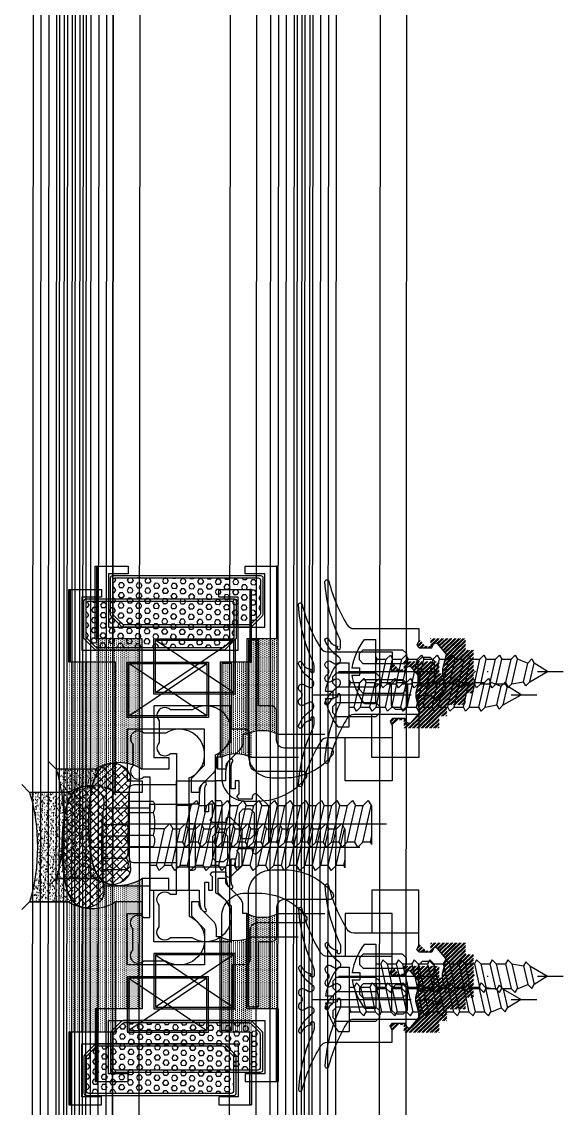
# Model space of a CAD drawing. Header units: inches. Extents: x 4821 to 127877, y 58012 to 433683.
# Drawn here: x 34402.5 to 34471.8, y 152521.7 to 152660.9 of the extents above; entities that cross this region are included whole.
import ezdxf

# ---------------------------------------------------------------- set-up
doc = ezdxf.new("R2010")
doc.units = ezdxf.units.IN
doc.header["$MEASUREMENT"] = 0
for name, pattern in [('$1$Center', [29.999999, 12, -6, 6, -6]), ('$1$DASHDOT', [25.4, 12.7, -6.35, 0, -6.35]), ('$1$DASHED', [19.05, 12.7, -6.35])]:
    doc.linetypes.add(name, pattern=pattern)
for name, color, linetype in [('$1$ACC', 2, 'Continuous'), ('A-FURN-FIXD', 10, 'Continuous'), ('A-WAL-CMU', 7, 'Continuous')]:
    doc.layers.add(name, color=color, linetype=linetype)
pattern_1 = [(179.01620899, (635274.22434, -1342711.42057), (-0.011151949, -0.6494233088), [0.375, -0.75]), (299.01620899, (635274.22434, -1342711.42057), (0.56799305774, 0.3150537833), [0.375, -0.75]), (239.01620899, (635273.8494, -1342711.4141), (0.55684110875, -0.3343695255), [0.375, -0.75])]
pattern_2 = [(224.016208986, (621120.72464, -1349908.9389), (0.2605731915, -0.26967871972), []), (224.016208986, (621120.5479, -1349908.93585), (0.2605731915, -0.26967871972), [])]

# ---------------------------------------------------------------- blocks, each defined once
blk = doc.blocks.new('$1$butile2')
h = blk.add_hatch(color=11)
h.dxf.hatch_style = 1
h.paths.add_polyline_path([(9.3, 0.2), (0, 0.2), (0, 0), (9.3, 0)])
at = {"color": 11}
blk.add_lwpolyline([(9.3, 0.2), (0, 0.2), (0, 0), (9.3, 0)], close=True, dxfattribs=at)
blk = doc.blocks.new('$1$joint silicone 2')
h = blk.add_hatch()
h.set_pattern_fill('AR-SAND', color=11, scale=0.3)
h.set_pattern_definition([(37.5, (18049.9647, 8866.313), (-0.018898007, 0.578047131), [0, -0.456, 0, -0.51, 0, -0.4875]), (7.5, (18049.9647, 8866.313), (0.530933012, 0.84664382), [0, -0.246, 0, -0.411, 0, -0.1575]), (327.5, (18049.5957, 8866.313), (0.934242559, 0.001697716), [0, -0.15, 0, -0.54, 0, -0.705]), (317.5, (18049.5957, 8866.313), (0.90183798, 0.26330267), [0, -0.075, 0, -0.354, 0, -0.405])])
edge = h.paths.add_edge_path()
edge.add_line((-6.23, 1.18), (-6.21, 1.17))
edge.add_line((-6.21, 1.17), (-5.75, 0.91))
edge.add_line((-5.75, 0.91), (-5.19, 0.68))
edge.add_line((-5.19, 0.68), (-4.55, 0.49))
edge.add_line((-4.55, 0.49), (-3.83, 0.33))
edge.add_line((-3.83, 0.33), (-3.05, 0.21))
edge.add_line((-3.05, 0.21), (-2.21, 0.11))
edge.add_line((-2.21, 0.11), (-1.35, 0.05))
edge.add_line((-1.35, 0.05), (-0.45, 0.01))
edge.add_line((-0.45, 0.01), (0.45, -0.01))
edge.add_line((0.45, -0.01), (1.36, 0.01))
edge.add_line((1.36, 0.01), (2.25, 0.05))
edge.add_line((2.25, 0.05), (3.12, 0.11))
edge.add_line((3.12, 0.11), (3.95, 0.21))
edge.add_line((3.95, 0.21), (4.73, 0.33))
edge.add_line((4.73, 0.33), (5.45, 0.49))
edge.add_line((5.45, 0.49), (6.1, 0.68))
edge.add_line((6.1, 0.68), (6.66, 0.91))
edge.add_line((6.66, 0.91), (7.12, 1.17))
edge.add_line((7.12, 1.17), (7.13, 1.18))
edge.add_line((7.13, 1.18), (7.45, 0.83))
edge.add_line((7.45, 0.83), (7.45, -4.17))
edge.add_arc((0.45, -28.17), 25, 73.7398, 106.2602)
edge.add_line((-6.55, -4.17), (-6.55, 0.83))
edge.add_line((-6.55, 0.83), (-6.23, 1.18))
at = {"color": 11}
blk.add_lwpolyline([(-6.23, 1.18), (-6.21, 1.17), (-5.75, 0.91), (-5.19, 0.68), (-4.55, 0.49), (-3.83, 0.33), (-3.05, 0.21), (-2.21, 0.11), (-1.35, 0.05), (-0.45, 0.01), (0.45, -0.01), (1.36, 0.01), (2.25, 0.05), (3.12, 0.11), (3.95, 0.21), (4.73, 0.33), (5.45, 0.49), (6.1, 0.68), (6.66, 0.91), (7.12, 1.17), (7.13, 1.18), (7.45, 0.83), (7.45, -4.17, 0.142857), (-6.55, -4.17), (-6.55, 0.83)], format="xyb", close=True, dxfattribs=at)
blk = doc.blocks.new('$1$inner silicone')
h = blk.add_hatch()
h.set_pattern_fill('DOTS', scale=4)
h.paths.add_polyline_path([(12.2, 0), (12.2, -0.2), (12.2, -4), (0, -4, 0.23607), (0, 0)])
at = {"color": 7}
blk.add_line((12.2, -0.2), (12.2, 0), dxfattribs=at)
blk.add_arc((-4, -2), 4.47, 333.4347, 26.5653, dxfattribs=at)
blk = doc.blocks.new('$1$outer silicone')
h = blk.add_hatch()
h.set_pattern_fill('DOTS', scale=4)
h.paths.add_polyline_path([(16.7, 0), (16.7, -5.8), (16.7, -6), (0, -6, 0.293351), (0, 0)])
at = {"color": 7}
blk.add_line((16.7, -5.8), (16.7, -6), dxfattribs=at)
blk.add_arc((-4.67, -3), 5.55, 327.3018, 32.6982, dxfattribs=at)
blk = doc.blocks.new('$1$GTSY500112')
at = {"layer": 'A-FURN-FIXD'}
blk.add_lwpolyline([(5.93, -11.75, 0.57735), (5.07, -11.75, -1), (4.2, -11.25), (4.49, -10.75, 0.965781), (3.64, -10.22, -0.138673), (1.56, -11.98, -1.037842), (1.37, -11.52, 0.283592), (2.23, -10.43, -0.584426), (2.31, -10.4, 1.39494), (2.44, -10), (1.75, -10, 0.111575), (1.32, -10.1, -0.09543), (-6.01, -12, -0.91232), (-6.08, -11.51, 0.076551), (-0.47, -9.14, 0.260148), (0, -8.29), (0, 0), (1.56, 0), (2.11, -0.24), (2.45, 0.05), (2.45, 1.67), (1.96, 1.89), (1.81, 2.1), (1.92, 2.38), (3.29, 3.53), (5.21, 3.03), (5.79, 3.03), (7.71, 3.53), (9.08, 2.38), (9.19, 2.1), (9.03, 1.89), (8.55, 1.67), (8.55, 0.05), (8.88, -0.24), (9.44, 0), (11, 0), (11, -8.29, 0.260148), (11.47, -9.14, 0.076551), (17.08, -11.51, -0.91232), (17, -12, -0.09543), (9.68, -10.1, 0.111575), (9.25, -10), (8.55, -10, 1.39494), (8.69, -10.4, -0.584426), (8.77, -10.43, 0.283592), (9.62, -11.52, -1.037842), (9.43, -11.98, -0.138673), (7.36, -10.22, 0.965781), (6.51, -10.75), (6.8, -11.25, -1)], format="xyb", close=True, dxfattribs=at)
for points in [[(4.13, -0.07), (3.64, 0.42), (3.64, 1.47), (4.13, 1.96), (6.87, 1.96), (7.36, 1.47), (7.36, 0.42), (6.87, -0.07)], [(4.01, -1.58), (4.5, -2.07), (4.5, -7.11), (4.01, -7.6), (3.19, -7.6), (2.7, -7.11), (2.7, -2.07), (3.19, -1.58)], [(7.81, -7.6), (6.99, -7.6), (6.5, -7.11), (6.5, -2.07), (6.99, -1.58), (7.81, -1.58), (8.3, -2.07), (8.3, -7.11)]]:
    blk.add_lwpolyline(points, close=True, dxfattribs=at)
blk = doc.blocks.new('$1$GTSY500502')
at = {"color": 151}
blk.add_lwpolyline([(-1.78, 2.38, -0.668179), (-2.07, 1.7), (-2.35, 1.7), (-2.35, 0), (-2.01, -0.29), (-1.68, 0), (0, 0), (0, -0.49), (-1, -0.49), (-1, -0.99), (1.91, -0.99, 0.15392), (2.48, -0.81, -0.807191), (2.77, -1.07, -0.191853), (2.18, -1.52, -0.072848), (0.68, -1.72), (0, -1.72), (0, -3), (-2.5, -3), (-2.5, -2.5, 0.414214), (-2.8, -2.2), (-8.2, -2.2, 0.414214), (-8.5, -2.5), (-8.5, -3), (-11, -3), (-11, -1.72), (-11.68, -1.72, -0.072848), (-13.18, -1.52, -0.191853), (-13.77, -1.07, -0.807191), (-13.48, -0.81, 0.15392), (-12.91, -0.99), (-10, -0.99), (-10, -0.49), (-11, -0.49), (-11, 0), (-9.32, 0), (-8.99, -0.29), (-8.65, 0), (-8.65, 1.7), (-8.93, 1.7, -0.668179), (-9.22, 2.38), (-7.8, 3.8), (-3.2, 3.8)], format="xyb", close=True, dxfattribs=at)
blk.add_lwpolyline([(-3.64, 0.49), (-4.13, 0), (-6.87, 0), (-7.36, 0.49), (-7.36, 1.47), (-6.87, 1.96), (-4.13, 1.96), (-3.64, 1.47)], close=True, dxfattribs=at)
blk = doc.blocks.new('$1$M6x25')
at = {"color": 71}
for p, q in [((-6, 4.5), (-6, -4.5)), ((0, 5), (-5.5, 5)), ((0, 5), (0, -5)), ((1.19, 3), (0.82, 2.34)), ((1.85, 2.34), (1.19, 3)), ((3.19, 3), (2.82, 2.34)), ((3.85, 2.34), (3.19, 3)), ((5.19, 3), (4.82, 2.34)), ((5.85, 2.34), (5.19, 3)), ((7.19, 3), (6.82, 2.34)), ((7.85, 2.34), (7.19, 3)), ((9.19, 3), (8.82, 2.34)), ((9.85, 2.34), (9.19, 3)), ((11.19, 3), (10.82, 2.34)), ((11.85, 2.34), (11.19, 3)), ((13.19, 3), (12.82, 2.34)), ((13.85, 2.34), (13.19, 3)), ((15.19, 3), (14.82, 2.34)), ((15.85, 2.34), (15.19, 3)), ((17.19, 3), (16.82, 2.34)), ((17.85, 2.34), (17.19, 3)), ((19.19, 3), (18.82, 2.34)), ((19.85, 2.34), (19.19, 3)), ((21.19, 3), (20.82, 2.34)), ((21.85, 2.34), (21.19, 3)), ((23.19, 3), (22.82, 2.34)), ((23.85, 2.34), (23.19, 3)), ((0.82, 2.34), (0, 2.34)), ((0.82, 2.34), (1.88, -2.34)), ((1.85, 2.34), (2.91, -2.34)), ((2.82, 2.34), (1.85, 2.34)), ((2.82, 2.34), (3.88, -2.34)), ((3.85, 2.34), (4.91, -2.34)), ((4.82, 2.34), (3.85, 2.34)), ((4.82, 2.34), (5.88, -2.34)), ((5.85, 2.34), (6.91, -2.34)), ((6.82, 2.34), (5.85, 2.34)), ((6.82, 2.34), (7.88, -2.34)), ((7.85, 2.34), (8.91, -2.34)), ((8.82, 2.34), (7.85, 2.34)), ((8.82, 2.34), (9.88, -2.34)), ((9.85, 2.34), (10.91, -2.34)), ((10.82, 2.34), (9.85, 2.34)), ((10.82, 2.34), (11.88, -2.34)), ((11.85, 2.34), (12.91, -2.34)), ((12.82, 2.34), (11.85, 2.34)), ((12.82, 2.34), (13.88, -2.34)), ((13.85, 2.34), (14.91, -2.34)), ((14.82, 2.34), (13.85, 2.34)), ((14.82, 2.34), (15.88, -2.34)), ((15.85, 2.34), (16.91, -2.34)), ((16.82, 2.34), (15.85, 2.34)), ((16.82, 2.34), (17.88, -2.34)), ((17.85, 2.34), (18.91, -2.34)), ((18.82, 2.34), (17.85, 2.34)), ((18.82, 2.34), (19.88, -2.34)), ((19.85, 2.34), (20.91, -2.34)), ((20.82, 2.34), (19.85, 2.34)), ((20.82, 2.34), (21.88, -2.34)), ((21.85, 2.34), (22.91, -2.34)), ((22.82, 2.34), (21.85, 2.34)), ((22.82, 2.34), (23.88, -2.34)), ((23.85, 2.34), (24.91, -2.34)), ((24.82, 2.34), (23.85, 2.34)), ((25, 2.66), (24.82, 2.34)), ((24.82, 2.34), (25, 1.56)), ((25, 2.66), (25, -2.34)), ((1.88, -2.34), (0, -2.34)), ((1.88, -2.34), (2.54, -3)), ((2.54, -3), (2.91, -2.34)), ((2.91, -2.34), (3.88, -2.34)), ((3.88, -2.34), (4.54, -3)), ((4.54, -3), (4.91, -2.34)), ((4.91, -2.34), (5.88, -2.34)), ((5.88, -2.34), (6.54, -3)), ((6.54, -3), (6.91, -2.34)), ((6.91, -2.34), (7.88, -2.34)), ((7.88, -2.34), (8.54, -3)), ((8.54, -3), (8.91, -2.34)), ((8.91, -2.34), (9.88, -2.34)), ((9.88, -2.34), (10.54, -3)), ((10.54, -3), (10.91, -2.34)), ((10.91, -2.34), (11.88, -2.34)), ((11.88, -2.34), (12.54, -3)), ((12.54, -3), (12.91, -2.34)), ((12.91, -2.34), (13.88, -2.34)), ((13.88, -2.34), (14.54, -3)), ((14.54, -3), (14.91, -2.34)), ((14.91, -2.34), (15.88, -2.34)), ((15.88, -2.34), (16.54, -3)), ((16.54, -3), (16.91, -2.34)), ((16.91, -2.34), (17.88, -2.34)), ((17.88, -2.34), (18.54, -3)), ((18.54, -3), (18.91, -2.34)), ((18.91, -2.34), (19.88, -2.34)), ((19.88, -2.34), (20.54, -3)), ((20.54, -3), (20.91, -2.34)), ((20.91, -2.34), (21.88, -2.34)), ((21.88, -2.34), (22.54, -3)), ((22.54, -3), (22.91, -2.34)), ((22.91, -2.34), (23.88, -2.34)), ((23.88, -2.34), (24.54, -3)), ((24.54, -3), (24.91, -2.34)), ((24.91, -2.34), (25, -2.34)), ((0, -5), (-5.5, -5))]:
    blk.add_line(p, q, dxfattribs=at)
at = {"color": 71, "linetype": '$1$DASHED', "ltscale": 100}
for p, q in [((-6, 2.89), (-3, 2.89)), ((-6, 1.44), (-3, 1.44)), ((-6, -1.44), (-3, -1.44)), ((-6, -2.89), (-3, -2.89))]:
    blk.add_line(p, q, dxfattribs=at)
at = {"color": 2, "linetype": '$1$Center', "ltscale": 10}
blk.add_line((-7.77, 0), (26.88, 0), dxfattribs=at)
at = {"color": 71}
for centre, start, end in [((-5.5, 4.5), 90, 180), ((-5.5, -4.5), 180, 270)]:
    blk.add_arc(centre, 0.5, start, end, dxfattribs=at)
at = {"color": 71, "linetype": '$1$DASHED', "ltscale": 100}
for centre, radius, start, end in [((-4.2, 2.17), 1.4, 329.0209, 30.9791), ((-8.11, 0), 5.31, 344.2222, 15.7778), ((-4.2, -2.17), 1.4, 329.0209, 30.9791)]:
    blk.add_arc(centre, radius, start, end, dxfattribs=at)
blk = doc.blocks.new('$1$RHS4.2x22')
at = {"layer": 'A-FURN-FIXD'}
for p, q in [((1.42, 4.1), (0, 4.1)), ((0, -4.1), (0, 4.1)), ((-19.98, 1.61), (-20.26, 1.09)), ((-19.45, 1.09), (-19.98, 1.61)), ((-18.23, 1.58), (-19.45, 1.09)), ((-17.85, 2.1), (-18.13, 1.58)), ((-17.42, -1.58), (-18.13, 1.58)), ((-17.33, 1.58), (-17.85, 2.1)), ((-16.14, 1.58), (-17.33, 1.58)), ((-16.61, -1.58), (-17.33, 1.58)), ((-15.85, 2.1), (-16.14, 1.58)), ((-15.42, -1.58), (-16.14, 1.58)), ((-15.33, 1.58), (-15.85, 2.1)), ((-14.61, -1.58), (-15.33, 1.58)), ((-14.14, 1.58), (-15.33, 1.58)), ((-13.85, 2.1), (-14.14, 1.58)), ((-13.43, -1.58), (-14.14, 1.58)), ((-13.33, 1.58), (-13.85, 2.1)), ((-12.62, -1.58), (-13.33, 1.58)), ((-12.14, 1.58), (-13.33, 1.58)), ((-11.86, 2.1), (-12.14, 1.58)), ((-11.43, -1.58), (-12.14, 1.58)), ((-11.33, 1.58), (-11.86, 2.1)), ((-10.62, -1.58), (-11.33, 1.58)), ((-10.15, 1.58), (-11.33, 1.58)), ((-9.86, 2.1), (-10.15, 1.58)), ((-9.43, -1.58), (-10.15, 1.58)), ((-9.86, 2.1), (-9.34, 1.58)), ((-8.62, -1.58), (-9.34, 1.58)), ((-8.15, 1.58), (-9.34, 1.58)), ((-7.86, 2.1), (-8.15, 1.58)), ((-7.43, -1.58), (-8.15, 1.58)), ((-7.34, 1.58), (-7.86, 2.1)), ((-6.63, -1.58), (-7.34, 1.58)), ((-6.15, 1.58), (-7.34, 1.58)), ((-5.86, 2.1), (-6.15, 1.58)), ((-5.44, -1.58), (-6.15, 1.58)), ((-5.34, 1.58), (-5.86, 2.1)), ((-4.63, -1.58), (-5.34, 1.58)), ((-4.15, 1.58), (-5.34, 1.58)), ((-3.87, 2.1), (-4.15, 1.58)), ((-3.44, -1.58), (-4.15, 1.58)), ((-3.44, -1.58), (-4.15, 1.58)), ((-3.34, 1.58), (-3.87, 2.1)), ((-2.63, -1.58), (-3.34, 1.58)), ((-2.16, 1.58), (-3.34, 1.58)), ((-1.87, 2.1), (-2.16, 1.58)), ((-1.44, -1.58), (-2.16, 1.58)), ((-1.35, 1.58), (-1.87, 2.1)), ((-0.63, -1.58), (-1.35, 1.58)), ((-0.16, 1.58), (-1.35, 1.58)), ((0, 1.87), (-0.16, 1.58)), ((0, 0.87), (-0.16, 1.58)), ((-22, 0), (-20.26, 1.09)), ((-19.72, -1.3), (-22, 0)), ((-19.72, -1.3), (-20.26, 1.09)), ((-18.91, -1.3), (-19.45, 1.09)), ((3.05, 0.46), (2.04, 0.46)), ((2.04, -0.46), (2.04, 0.46)), ((-19.72, -1.3), (-19.2, -1.82)), ((-19.2, -1.82), (-18.91, -1.3)), ((-17.42, -1.58), (-18.91, -1.3)), ((3.05, -0.46), (2.04, -0.46)), ((-17.42, -1.58), (-16.9, -2.1)), ((-16.9, -2.1), (-16.61, -1.58)), ((-15.42, -1.58), (-16.61, -1.58)), ((-15.42, -1.58), (-14.9, -2.1)), ((-14.9, -2.1), (-14.61, -1.58)), ((-13.43, -1.58), (-14.61, -1.58)), ((-13.43, -1.58), (-12.9, -2.1)), ((-12.9, -2.1), (-12.62, -1.58)), ((-11.43, -1.58), (-12.62, -1.58)), ((-11.43, -1.58), (-10.91, -2.1)), ((-10.91, -2.1), (-10.62, -1.58)), ((-9.43, -1.58), (-10.62, -1.58)), ((-9.43, -1.58), (-8.91, -2.1)), ((-8.91, -2.1), (-8.62, -1.58)), ((-7.43, -1.58), (-8.62, -1.58)), ((-7.43, -1.58), (-6.91, -2.1)), ((-6.91, -2.1), (-6.63, -1.58)), ((-5.44, -1.58), (-6.63, -1.58)), ((-5.44, -1.58), (-4.91, -2.1)), ((-4.91, -2.1), (-4.63, -1.58)), ((-3.44, -1.58), (-4.63, -1.58)), ((-3.44, -1.58), (-2.92, -2.1)), ((-2.92, -2.1), (-2.63, -1.58)), ((-1.44, -1.58), (-2.63, -1.58)), ((-1.44, -1.58), (-0.92, -2.1)), ((-0.92, -2.1), (-0.63, -1.58)), ((0, -1.58), (-0.63, -1.58)), ((1.42, -4.1), (0, -4.1))]:
    blk.add_line(p, q, dxfattribs=at)
at = {"layer": 'A-FURN-FIXD', "linetype": '$1$DASHDOT'}
blk.add_line((4.78, 0), (-24, 0), dxfattribs=at)
at = {"layer": 'A-FURN-FIXD'}
for centre, start, end in [((-5.01, -0.91), 9.6294, 37.9057), ((-5.01, 0.91), 322.0943, 350.3706)]:
    blk.add_arc(centre, 8.15, start, end, dxfattribs=at)
blk = doc.blocks.new('FIRST SLAB EDGE')
at = {"extrusion": (-5.69003e-07, 1.56101e-06, 1)}
h = blk.add_hatch(dxfattribs=at)
h.set_pattern_fill('HEX', color=140, scale=3, angle=179.0162)
h.set_pattern_definition(pattern_1)
edge = h.paths.add_edge_path()
edge.add_line((1142609.99, -1724809.71), (1142609.99, -1724813.96))
edge.add_arc((1142609.69, -1724813.96), 0.3, 1394.9998, 1439.9998, ccw=False)
edge.add_line((1142609.9, -1724814.17), (1142608.75, -1724815.32))
edge.add_arc((1142608.54, -1724815.11), 0.3, 1349.9998, 1394.9998, ccw=False)
edge.add_line((1142608.54, -1724815.41), (1142592.54, -1724815.41))
edge.add_arc((1142592.54, -1724815.11), 0.3, 1304.9998, 1349.9998, ccw=False)
edge.add_line((1142592.32, -1724815.32), (1142591.18, -1724814.17))
edge.add_arc((1142591.39, -1724813.96), 0.3, 1259.9998, 1304.9998, ccw=False)
edge.add_line((1142591.09, -1724813.96), (1142591.09, -1724809.71))
edge.add_arc((1142591.39, -1724809.71), 0.3, 1169.9998, 1259.9998, ccw=False)
edge.add_line((1142591.39, -1724809.41), (1142609.69, -1724809.41))
edge.add_arc((1142609.69, -1724809.71), 0.3, 1439.9998, 1529.9998, ccw=False)
h = blk.add_hatch(dxfattribs=at)
h.set_pattern_fill('ANSI32', angle=179.0162)
h.set_pattern_definition(pattern_2)
h.paths.add_polyline_path([(1142636.24, -1724825.66), (1142636.24, -1724824.16), (1142637.24, -1724824.16), (1142637.24, -1724821.71), (1142637.54, -1724821.41), (1142637.24, -1724821.11), (1142637.24, -1724818.66), (1142636.24, -1724818.66), (1142636.24, -1724817.16), (1142631.74, -1724817.16), (1142631.74, -1724818.16), (1142631.14, -1724818.16), (1142630.24, -1724817.26), (1142630.24, -1724817.47), (1142630, -1724818.02), (1142630.29, -1724818.36), (1142631.91, -1724818.36), (1142632.12, -1724817.87), (1142632.33, -1724817.72), (1142632.61, -1724817.82), (1142633.77, -1724819.19), (1142633.27, -1724821.12), (1142633.27, -1724821.69), (1142633.77, -1724823.62), (1142632.61, -1724824.99), (1142632.33, -1724825.09), (1142632.12, -1724824.94), (1142631.91, -1724824.46), (1142630.29, -1724824.46), (1142630, -1724824.79), (1142630.24, -1724825.34), (1142630.24, -1724825.56), (1142631.14, -1724824.66), (1142631.74, -1724824.66), (1142631.74, -1724825.66)])
at = {"ltscale": 0.5, "extrusion": (-5.69003e-07, 1.56101e-06, 1)}
h = blk.add_hatch(dxfattribs=at)
h.set_pattern_fill('ANSI38', color=21, scale=5, angle=179.0162, style=0)
h.set_pattern_definition([(224.01620899, (628664.9975, -1357195.09656), (0.4342886525, -0.44946453287), []), (314.01620899, (628664.9975, -1357195.09656), (1.3180418379, -0.4646404132), [1.5625, -0.9375])])
h.paths.add_polyline_path([(1142588.92, -1724847.11), (1142589.18, -1724847.58), (1142589.47, -1724847.95), (1142589.79, -1724848.23), (1142590.12, -1724848.44), (1142590.46, -1724848.57), (1142590.8, -1724848.64), (1142591.14, -1724848.66), (1142591.47, -1724848.62), (1142591.79, -1724848.53), (1142592.09, -1724848.41), (1142592.36, -1724848.26), (1142592.61, -1724848.09), (1142592.83, -1724847.89), (1142593.02, -1724847.68), (1142593.17, -1724847.46), (1142593.28, -1724847.24), (1142593.35, -1724847.02), (1142593.39, -1724846.8), (1142593.39, -1724846.57), (1142593.37, -1724846.33), (1142593.34, -1724846.06), (1142593.3, -1724845.77), (1142593.25, -1724845.44), (1142593.2, -1724845.07), (1142593.17, -1724844.65), (1142593.14, -1724844.2), (1142593.12, -1724843.7), (1142593.11, -1724843.18), (1142593.1, -1724842.63), (1142593.1, -1724842.07), (1142593.1, -1724841.49), (1142593.1, -1724840.91), (1142593.1, -1724840.33), (1142593.1, -1724839.75), (1142593.1, -1724839.19), (1142593.11, -1724838.64), (1142593.12, -1724838.12), (1142593.14, -1724837.62), (1142593.17, -1724837.17), (1142593.2, -1724836.75), (1142593.25, -1724836.38), (1142593.3, -1724836.05), (1142593.34, -1724835.76), (1142593.37, -1724835.49), (1142593.39, -1724835.25), (1142593.39, -1724835.02), (1142593.35, -1724834.8), (1142593.28, -1724834.58), (1142593.17, -1724834.36), (1142593.02, -1724834.14), (1142592.83, -1724833.93), (1142592.61, -1724833.74), (1142592.36, -1724833.56), (1142592.09, -1724833.41), (1142591.79, -1724833.29), (1142591.47, -1724833.2), (1142591.14, -1724833.17), (1142590.8, -1724833.18), (1142590.46, -1724833.25), (1142590.12, -1724833.38), (1142589.79, -1724833.59), (1142589.47, -1724833.88), (1142589.18, -1724834.25), (1142588.92, -1724834.71), (1142588.69, -1724835.27), (1142588.5, -1724835.91), (1142588.34, -1724836.63), (1142588.22, -1724837.41), (1142588.12, -1724838.24), (1142588.06, -1724839.11), (1142588.02, -1724840.01), (1142588.01, -1724840.91), (1142588.02, -1724841.82), (1142588.06, -1724842.71), (1142588.12, -1724843.58), (1142588.22, -1724844.41), (1142588.34, -1724845.19), (1142588.5, -1724845.91), (1142588.69, -1724846.56)])
at = {"extrusion": (-5.69003e-07, 1.56101e-06, 1)}
h = blk.add_hatch(dxfattribs=at)
h.set_pattern_fill('ANSI32', angle=179.0162)
h.set_pattern_definition(pattern_2)
h.paths.add_polyline_path([(1142636.24, -1724856.16), (1142636.24, -1724857.66), (1142637.24, -1724857.66), (1142637.24, -1724860.11), (1142637.54, -1724860.41), (1142637.24, -1724860.71), (1142637.24, -1724863.16), (1142636.24, -1724863.16), (1142636.24, -1724864.66), (1142631.74, -1724864.66), (1142631.74, -1724863.66), (1142631.14, -1724863.66), (1142630.24, -1724864.56), (1142630.24, -1724864.35), (1142630, -1724863.8), (1142630.29, -1724863.46), (1142631.91, -1724863.46), (1142632.12, -1724863.95), (1142632.33, -1724864.1), (1142632.61, -1724863.99), (1142633.77, -1724862.62), (1142633.27, -1724860.7), (1142633.27, -1724860.12), (1142633.77, -1724858.2), (1142632.61, -1724856.83), (1142632.33, -1724856.72), (1142632.12, -1724856.87), (1142631.91, -1724857.36), (1142630.29, -1724857.36), (1142630, -1724857.02), (1142630.24, -1724856.47), (1142630.24, -1724856.26), (1142631.14, -1724857.16), (1142631.74, -1724857.16), (1142631.74, -1724856.16)])
h = blk.add_hatch(dxfattribs=at)
h.set_pattern_fill('HEX', color=140, scale=3, angle=179.0162)
h.set_pattern_definition(pattern_1)
edge = h.paths.add_edge_path()
edge.add_line((1142609.99, -1724872.11), (1142609.99, -1724867.86))
edge.add_arc((1142609.69, -1724867.86), 0.3, 1079.9998, 1124.9998)
edge.add_line((1142609.9, -1724867.65), (1142608.75, -1724866.5))
edge.add_arc((1142608.54, -1724866.71), 0.3, 1124.9998, 1169.9998)
edge.add_line((1142608.54, -1724866.41), (1142592.54, -1724866.41))
edge.add_arc((1142592.54, -1724866.71), 0.3, 1169.9998, 1214.9998)
edge.add_line((1142592.32, -1724866.5), (1142591.18, -1724867.65))
edge.add_arc((1142591.39, -1724867.86), 0.3, 1214.9998, 1259.9998)
edge.add_line((1142591.09, -1724867.86), (1142591.09, -1724872.11))
edge.add_arc((1142591.39, -1724872.11), 0.3, 1259.9998, 1349.9998)
edge.add_line((1142591.39, -1724872.41), (1142609.69, -1724872.41))
edge.add_arc((1142609.69, -1724872.11), 0.3, 989.9998, 1079.9998)
at = {"layer": '$1$ACC', "color": 101, "extrusion": (-5.69003e-07, 1.56101e-06, 1), "elevation": -3.34}
for points in [[(1142609.99, -1724809.11, -0.414214), (1142610.29, -1724809.41), (1142610.29, -1724814.09, -0.198912), (1142610.2, -1724814.3), (1142608.88, -1724815.62, -0.198912), (1142608.66, -1724815.71), (1142592.41, -1724815.71, -0.198912), (1142592.2, -1724815.62), (1142590.88, -1724814.3, -0.198912), (1142590.79, -1724814.09), (1142590.79, -1724809.41, -0.414214), (1142591.09, -1724809.11)], [(1142609.99, -1724809.71), (1142609.99, -1724813.96, -0.198912), (1142609.9, -1724814.17), (1142608.75, -1724815.32, -0.198912), (1142608.54, -1724815.41), (1142592.54, -1724815.41, -0.198912), (1142592.32, -1724815.32), (1142591.18, -1724814.17, -0.198912), (1142591.09, -1724813.96), (1142591.09, -1724809.71, -0.414214), (1142591.39, -1724809.41), (1142609.69, -1724809.41, -0.414214)], [(1142609.99, -1724872.71, 0.414214), (1142610.29, -1724872.41), (1142610.29, -1724867.74, 0.198912), (1142610.2, -1724867.52), (1142608.88, -1724866.2, 0.198912), (1142608.66, -1724866.11), (1142592.41, -1724866.11, 0.198912), (1142592.2, -1724866.2), (1142590.88, -1724867.52, 0.198912), (1142590.79, -1724867.74), (1142590.79, -1724872.41, 0.414214), (1142591.09, -1724872.71)], [(1142609.99, -1724872.11), (1142609.99, -1724867.86, 0.198912), (1142609.9, -1724867.65), (1142608.75, -1724866.5, 0.198912), (1142608.54, -1724866.41), (1142592.54, -1724866.41, 0.198912), (1142592.32, -1724866.5), (1142591.18, -1724867.65, 0.198912), (1142591.09, -1724867.86), (1142591.09, -1724872.11, 0.414214), (1142591.39, -1724872.41), (1142609.69, -1724872.41, 0.414214)]]:
    blk.add_lwpolyline(points, format="xyb", close=True, dxfattribs=at)
at = {"color": 165, "linetype": 'Continuous', "extrusion": (-5.69003e-07, 1.56101e-06, 1)}
for p, q in [((1142582.83, -1726822.87, 0), (1142584.84, -1724009.26, 0)), ((1142583.83, -1726823.87, 0), (1142585.84, -1724008.26, 0)), ((1142584.83, -1726823.88, 0), (1142586.84, -1724008.25, 0)), ((1142585.83, -1726823.88, 0), (1142587.84, -1724008.25, 0)), ((1142586.83, -1726823.88, 0), (1142588.84, -1724008.24, 0)), ((1142587.83, -1726823.88, 0), (1142589.84, -1724008.24, 0)), ((1142588.83, -1726823.88, 0), (1142590.84, -1724008.24, 0)), ((1142613.23, -1726819.38, 0), (1142615.24, -1724012.74, 0)), ((1142614.23, -1726819.38, 0), (1142616.24, -1724012.74, 0)), ((1142615.23, -1726819.38, 0), (1142617.24, -1724012.74, 0)), ((1142616.23, -1726819.38, 0), (1142618.24, -1724012.74, 0)), ((1142617.23, -1726819.38, 0), (1142619.24, -1724012.74, 0)), ((1142618.23, -1726819.38, 0), (1142620.24, -1724012.74, 0)), ((1142612.24, -1724829.41, 0), (1142618.24, -1724829.41, 0)), ((1142583.84, -1724833.91, 0), (1142582.84, -1724832.91, 0)), ((1142588.84, -1724833.91, 0), (1142583.84, -1724833.91, 0)), ((1142588.84, -1724833.91, 0), (1142583.84, -1724833.91, 0)), ((1142583.84, -1724847.91, 0), (1142582.83, -1724848.92, 0)), ((1142588.84, -1724847.91, 0), (1142583.84, -1724847.91, 0)), ((1142612.24, -1724852.41, 0), (1142618.23, -1724852.41, 0))]:
    blk.add_line(p, q, dxfattribs=at)
at = {"color": 31, "extrusion": (-5.69003e-07, 1.56101e-06, 1)}
blk.add_line((1142589.63, -1726797.88, 0), (1142591.64, -1724034.24, 0), dxfattribs=at)
at = {"color": 16, "linetype": 'Continuous', "extrusion": (-5.69003e-07, 1.56101e-06, 1)}
for p, q in [((1142612.04, -1724807.91, 0), (1142612.24, -1724807.91, 0)), ((1142612.04, -1724873.91, 0), (1142612.24, -1724873.91, 0))]:
    blk.add_line(p, q, dxfattribs=at)
at = {"color": 52, "extrusion": (-5.69003e-07, 1.56101e-06, 1)}
for p, q in [((1142606.54, -1724824.11, 0), (1142596.54, -1724817.41, 0)), ((1142596.54, -1724824.11, 0), (1142606.54, -1724817.41, 0)), ((1142606.54, -1724857.71, 0), (1142596.54, -1724864.41, 0)), ((1142596.54, -1724857.71, 0), (1142606.54, -1724864.41, 0))]:
    blk.add_line(p, q, dxfattribs=at)
at = {"color": 7, "extrusion": (-5.69003e-07, 1.56101e-06, 1)}
for p, q in [((1142588.84, -1724833.91, 0), (1142589.19, -1724834.23, 0)), ((1142588.84, -1724833.91, 0), (1142589.19, -1724834.23, 0)), ((1142588.84, -1724847.91, 0), (1142589.19, -1724847.59, 0))]:
    blk.add_line(p, q, dxfattribs=at)
at = {"color": 31, "extrusion": (-5.69003e-07, 1.56101e-06, 1), "elevation": -3.34}
for points in [[(1142627.23, -1726805.88), (1142629.24, -1724026.24)], [(1142608.03, -1726799.08), (1142610.04, -1724033.04)], [(1142595.04, -1724034.24), (1142593.03, -1726797.88)], [(1142630.24, -1724826.91), (1142630.24, -1724832.41), (1142624.24, -1724832.41), (1142624.24, -1724826.91)], [(1142630.24, -1724854.91), (1142630.24, -1724849.41), (1142624.24, -1724849.41), (1142624.24, -1724854.91)]]:
    blk.add_lwpolyline(points, dxfattribs=at)
at = {"color": 16, "linetype": 'Continuous', "extrusion": (-5.69003e-07, 1.56101e-06, 1), "elevation": -3.34}
for points in [[(1142605.83, -1724832.93, 0.198912), (1142605.54, -1724833.64), (1142605.54, -1724833.91), (1142604.54, -1724833.91), (1142604.54, -1724832.11), (1142606.24, -1724830.41), (1142606.24, -1724825.81), (1142596.34, -1724825.81), (1142596.34, -1724832.41), (1142598.24, -1724832.41), (1142598.24, -1724833.91), (1142594.84, -1724833.91), (1142594.84, -1724817.21), (1142589.04, -1724817.21), (1142589.04, -1724807.91), (1142593.04, -1724807.91), (1142593.04, -1724808.91), (1142590.54, -1724808.91), (1142590.54, -1724815.71), (1142610.54, -1724815.71), (1142610.54, -1724808.91), (1142608.04, -1724808.91), (1142608.04, -1724807.91), (1142612.04, -1724807.91), (1142612.04, -1724817.21), (1142608.24, -1724817.21), (1142608.24, -1724829.41), (1142607.74, -1724829.41), (1142607.74, -1724830.41, -0.198912), (1142607.3, -1724831.47)], [(1142605.83, -1724848.89, -0.198912), (1142605.54, -1724848.18), (1142605.54, -1724847.91), (1142604.54, -1724847.91), (1142604.54, -1724849.72), (1142606.24, -1724851.42), (1142606.24, -1724856.01), (1142596.34, -1724856.01), (1142596.34, -1724849.41), (1142598.24, -1724849.41), (1142598.24, -1724847.91), (1142594.84, -1724847.91), (1142594.84, -1724864.61), (1142589.04, -1724864.61), (1142589.04, -1724873.91), (1142593.04, -1724873.91), (1142593.04, -1724872.91), (1142590.54, -1724872.91), (1142590.54, -1724866.11), (1142610.54, -1724866.11), (1142610.54, -1724872.91), (1142608.04, -1724872.91), (1142608.04, -1724873.91), (1142612.04, -1724873.91), (1142612.04, -1724864.61), (1142608.24, -1724864.61), (1142608.24, -1724852.41), (1142607.74, -1724852.41), (1142607.74, -1724851.42, 0.198912), (1142607.3, -1724850.35)]]:
    blk.add_lwpolyline(points, format="xyb", close=True, dxfattribs=at)
for points in [[(1142606.74, -1724817.21), (1142606.74, -1724824.31), (1142596.34, -1724824.31), (1142596.34, -1724817.21)], [(1142606.74, -1724864.61), (1142606.74, -1724857.51), (1142596.34, -1724857.51), (1142596.34, -1724864.61)]]:
    blk.add_lwpolyline(points, close=True, dxfattribs=at)
at = {"color": 52, "extrusion": (-5.69003e-07, 1.56101e-06, 1), "elevation": -3.34}
for points in [[(1142606.54, -1724817.41), (1142606.54, -1724824.11), (1142596.54, -1724824.11), (1142596.54, -1724817.41)], [(1142606.54, -1724864.41), (1142606.54, -1724857.71), (1142596.54, -1724857.71), (1142596.54, -1724864.41)]]:
    blk.add_lwpolyline(points, close=True, dxfattribs=at)
at = {"color": 21, "linetype": 'Continuous', "extrusion": (-5.69003e-07, 1.56101e-06, 1), "elevation": -3.34}
for points in [[(1142613.04, -1724831.21, -0.414214), (1142612.04, -1724830.21), (1142612.04, -1724828.81), (1142612.04, -1724828.81), (1142612.04, -1724827.41), (1142612.04, -1724827.41), (1142612.04, -1724826.51, 0.414214), (1142611.34, -1724825.81), (1142609.74, -1724825.81), (1142609.74, -1724817.41), (1142608.44, -1724817.41), (1142608.44, -1724827.41), (1142608.44, -1724827.41), (1142608.44, -1724828.81), (1142608.44, -1724828.81), (1142608.44, -1724832.01, 0.414214), (1142611.44, -1724835.01), (1142613.11, -1724835.01, 0.231514), (1142619.23, -1724832.02, 0.624419), (1142618.84, -1724831.21)], [(1142613.04, -1724850.61, 0.414214), (1142612.04, -1724851.61), (1142612.04, -1724853.01), (1142612.04, -1724853.01), (1142612.04, -1724854.41), (1142612.04, -1724854.41), (1142612.04, -1724855.31, -0.414214), (1142611.34, -1724856.01), (1142609.74, -1724856.01), (1142609.74, -1724864.41), (1142608.44, -1724864.41), (1142608.44, -1724854.41), (1142608.44, -1724854.41), (1142608.44, -1724853.01), (1142608.44, -1724853.01), (1142608.44, -1724849.81, -0.414214), (1142611.44, -1724846.81), (1142613.11, -1724846.81, -0.231514), (1142619.23, -1724849.8, -0.624419), (1142618.84, -1724850.61)]]:
    blk.add_lwpolyline(points, format="xyb", close=True, dxfattribs=at)
at = {"color": 7, "extrusion": (-5.69003e-07, 1.56101e-06, 1), "elevation": -3.34}
for points in [[(1142601.26, -1724826.31), (1142598.45, -1724826.31, 1.010051), (1142597.04, -1724827.72), (1142597.04, -1724830.5, 1.010051), (1142598.45, -1724831.91), (1142599.24, -1724831.91), (1142599.24, -1724846.41), (1142604.24, -1724846.41), (1142604.24, -1724832.06, 1.08744)], [(1142601.26, -1724855.51), (1142598.45, -1724855.51, -1.010051), (1142597.04, -1724854.1), (1142597.04, -1724851.32, -1.010051), (1142598.45, -1724849.91), (1142599.24, -1724849.91), (1142599.24, -1724835.41), (1142604.24, -1724835.41), (1142604.24, -1724849.76, -1.08744)]]:
    blk.add_lwpolyline(points, format="xyb", close=True, dxfattribs=at)
at = {"color": 21, "extrusion": (-5.69003e-07, 1.56101e-06, 1)}
blk.add_lwpolyline([(1142588.92, -1724847.11), (1142589.18, -1724847.58), (1142589.47, -1724847.95), (1142589.79, -1724848.23), (1142590.12, -1724848.44), (1142590.46, -1724848.57), (1142590.8, -1724848.64), (1142591.14, -1724848.66), (1142591.47, -1724848.62), (1142591.79, -1724848.53), (1142592.09, -1724848.41), (1142592.36, -1724848.26), (1142592.61, -1724848.09), (1142592.83, -1724847.89), (1142593.02, -1724847.68), (1142593.17, -1724847.46), (1142593.28, -1724847.24), (1142593.35, -1724847.02), (1142593.39, -1724846.8), (1142593.39, -1724846.57), (1142593.37, -1724846.33), (1142593.34, -1724846.06), (1142593.3, -1724845.77), (1142593.25, -1724845.44), (1142593.2, -1724845.07), (1142593.17, -1724844.65), (1142593.14, -1724844.2), (1142593.12, -1724843.7), (1142593.11, -1724843.18), (1142593.1, -1724842.63), (1142593.1, -1724842.07), (1142593.1, -1724841.49), (1142593.1, -1724840.91), (1142593.1, -1724840.33), (1142593.1, -1724839.75), (1142593.1, -1724839.19), (1142593.11, -1724838.64), (1142593.12, -1724838.12), (1142593.14, -1724837.62), (1142593.17, -1724837.17), (1142593.2, -1724836.75), (1142593.25, -1724836.38), (1142593.3, -1724836.05), (1142593.34, -1724835.76), (1142593.37, -1724835.49), (1142593.39, -1724835.25), (1142593.39, -1724835.02), (1142593.35, -1724834.8), (1142593.28, -1724834.58), (1142593.17, -1724834.36), (1142593.02, -1724834.14), (1142592.83, -1724833.93), (1142592.61, -1724833.74), (1142592.36, -1724833.56), (1142592.09, -1724833.41), (1142591.79, -1724833.29), (1142591.47, -1724833.2), (1142591.14, -1724833.17), (1142590.8, -1724833.18), (1142590.46, -1724833.25), (1142590.12, -1724833.38), (1142589.79, -1724833.59), (1142589.47, -1724833.88), (1142589.18, -1724834.25), (1142588.92, -1724834.71), (1142588.69, -1724835.27), (1142588.5, -1724835.91), (1142588.34, -1724836.63), (1142588.22, -1724837.41), (1142588.12, -1724838.24), (1142588.06, -1724839.11), (1142588.02, -1724840.01), (1142588.01, -1724840.91), (1142588.02, -1724841.82), (1142588.06, -1724842.71), (1142588.12, -1724843.58), (1142588.22, -1724844.41), (1142588.34, -1724845.19), (1142588.5, -1724845.91), (1142588.69, -1724846.56)], close=True, dxfattribs=at)
at = {"color": 7, "extrusion": (5.69003e-07, -1.56101e-06, -1), "zscale": -1}
for name, p, rotation in [('$1$butile2', (-1142589.04, -1724807.91, 3.34), 270.0002189598666), ('$1$outer silicone', (-1142594.84, -1724833.91, 3.34), 90.00021895986666), ('$1$inner silicone', (-1142612.24, -1724829.41, 3.34), 90.00021895986666), ('$1$RHS4.2x22', (-1142624.74, -1724821.41, 3.34), 0.0002189598665669354), ('$1$GTSY500502', (-1142607.24, -1724835.41, 3.34), 90.00021895986666), ('$1$joint silicone 2', (-1142588.01, -1724841.36, 3.34), 90.00021895986666), ('$1$M6x25', (-1142599.24, -1724840.91, 3.34), 180.0002189598666), ('$1$GTSY500112', (-1142630.24, -1724865.91, 3.34), 90.00021895986666), ('$1$butile2', (-1142612.04, -1724873.91, 3.34), 90.00021895986666)]:
    blk.add_blockref(name, p, dxfattribs=dict(at, rotation=rotation))
at = {"color": 7, "extrusion": (-5.69003e-07, 1.56101e-06, 1)}
for name, p, rotation in [('$1$butile2', (1142612.04, -1724807.91, -3.34), 269.9997810401333), ('$1$GTSY500112', (1142630.24, -1724815.91, -3.34), 269.9997810401333), ('$1$outer silicone', (1142594.84, -1724847.91, -3.34), 269.9997810401333), ('$1$inner silicone', (1142612.24, -1724852.41, -3.34), 269.9997810401333), ('$1$RHS4.2x22', (1142624.74, -1724860.41, -3.34), 179.9997810401334), ('$1$butile2', (1142589.04, -1724873.91, -3.34), 89.99978104013346)]:
    blk.add_blockref(name, p, dxfattribs=dict(at, rotation=rotation))

msp = doc.modelspace()

# ---------------------------------------------------------------- block references
at = {"layer": 'A-WAL-CMU'}
for p in [(-1108176.96, 1877399.04), (-1108180.36, 1877396.06)]:
    msp.add_blockref('FIRST SLAB EDGE', p, dxfattribs=at)

doc.saveas('drawing.dxf')
